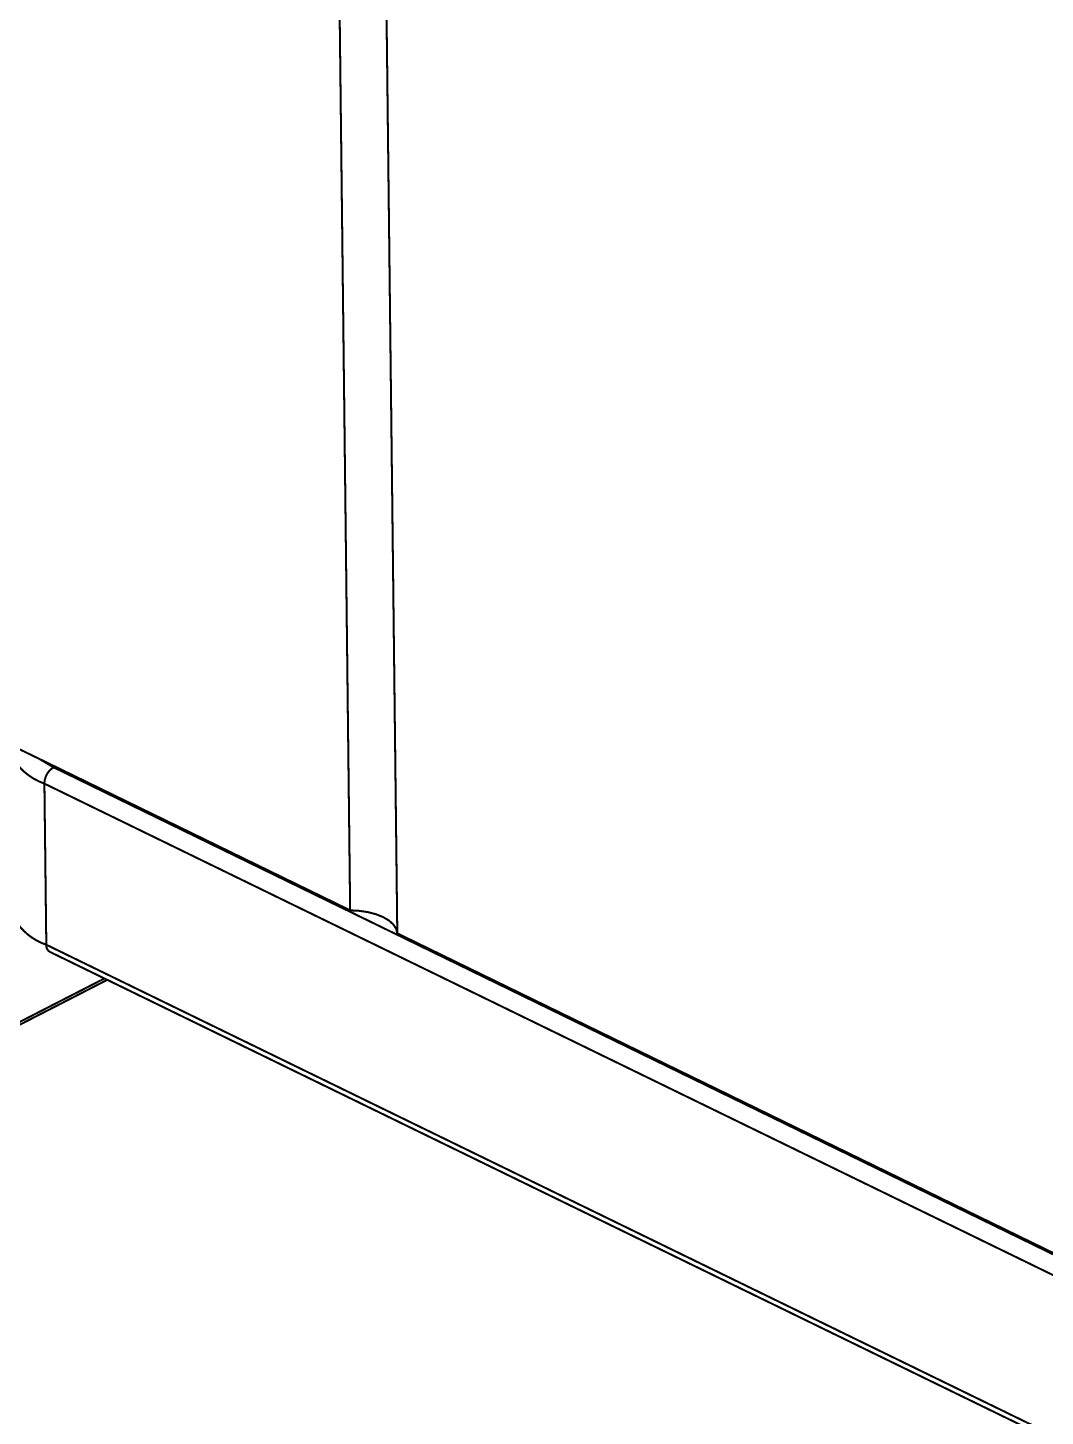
# Model space of a CAD drawing. Header units: inches. Extents: x 0 to 35.2, y -0.7 to 15.9.
# Drawn here: x 17.6864 to 17.9376, y 1.8133 to 2.1561 of the extents above; entities that cross this region are included whole.
import ezdxf

# ---------------------------------------------------------------- set-up
doc = ezdxf.new("R2010")
doc.units = ezdxf.units.IN
doc.header["$MEASUREMENT"] = 0
doc.layers.add('Dimensions', color=6, linetype='Continuous')

msp = doc.modelspace()

# ---------------------------------------------------------------- linework, layer by layer
at = {"layer": 'Dimensions', "const_width": 0.0005}
for points in [[(17.74797, 3.4759), (17.76596, 1.9382)], [(17.75959, 3.47227), (17.7776, 1.93252)], [(17.66959, 1.98516), (17.76596, 1.9382)], [(17.68927, 1.97556), (17.69276, 1.97351)], [(17.69276, 1.97351), (18.34494, 1.65569)], [(17.69048, 1.96949), (18.34267, 1.65166)], [(17.69048, 1.96949), (17.69095, 1.92971)], [(17.76596, 1.9382), (17.7682, 1.93808)], [(17.7682, 1.93808), (17.77035, 1.93776)], [(17.77035, 1.93776), (17.77234, 1.93724)], [(17.77234, 1.93724), (17.77409, 1.93654)], [(17.77409, 1.93654), (17.77554, 1.93569)], [(17.77554, 1.93569), (17.77663, 1.93471)], [(17.77663, 1.93471), (17.77732, 1.93364)], [(17.77732, 1.93364), (17.7776, 1.93252)], [(17.7776, 1.93252), (18.01052, 1.81901)], [(17.69095, 1.92971), (18.34313, 1.61189)], [(17.69182, 1.92795), (18.34401, 1.61012)], [(17.63839, 1.88636), (17.706, 1.92104)], [(17.63881, 1.88727), (17.7053, 1.92138)]]:
    msp.add_lwpolyline(points, dxfattribs=at)
for points in [[(17.69048, 1.96949, -0.242106), (17.6809, 1.97964)], [(17.69048, 1.96949, -0.260287), (17.69276, 1.97351)], [(17.69095, 1.92971, -0.279261), (17.68125, 1.94118)], [(17.69182, 1.92795, -0.283057), (17.69095, 1.92971)]]:
    msp.add_lwpolyline(points, format="xyb", dxfattribs=at)
at = {"layer": 'Dimensions', "const_width": 0.00025}
for points in [[(17.68915, 1.97556, 1), (17.6894, 1.97556, 1)], [(17.69264, 1.97351, 1), (17.69289, 1.97351, 1)], [(17.69264, 1.97351, 1), (17.69289, 1.97351, 1)], [(17.69264, 1.97351, 1), (17.69289, 1.97351, 1)], [(17.69036, 1.96949, 1), (17.69061, 1.96949, 1)], [(17.69036, 1.96949, 1), (17.69061, 1.96949, 1)], [(17.69036, 1.96949, 1), (17.69061, 1.96949, 1)], [(17.69036, 1.96949, 1), (17.69061, 1.96949, 1)], [(17.76583, 1.9382, 1), (17.76608, 1.9382, 1)], [(17.76583, 1.9382, 1), (17.76608, 1.9382, 1)], [(17.76583, 1.9382, 1), (17.76608, 1.9382, 1)], [(17.76808, 1.93808, 1), (17.76833, 1.93808, 1)], [(17.76808, 1.93808, 1), (17.76833, 1.93808, 1)], [(17.77023, 1.93776, 1), (17.77048, 1.93776, 1)], [(17.77023, 1.93776, 1), (17.77048, 1.93776, 1)], [(17.77222, 1.93724, 1), (17.77247, 1.93724, 1)], [(17.77222, 1.93724, 1), (17.77247, 1.93724, 1)], [(17.77396, 1.93654, 1), (17.77421, 1.93654, 1)], [(17.77396, 1.93654, 1), (17.77421, 1.93654, 1)], [(17.77541, 1.93569, 1), (17.77566, 1.93569, 1)], [(17.77541, 1.93569, 1), (17.77566, 1.93569, 1)], [(17.7765, 1.93471, 1), (17.77675, 1.93471, 1)], [(17.7765, 1.93471, 1), (17.77675, 1.93471, 1)], [(17.7772, 1.93364, 1), (17.77745, 1.93364, 1)], [(17.7772, 1.93364, 1), (17.77745, 1.93364, 1)], [(17.77748, 1.93252, 1), (17.77773, 1.93252, 1)], [(17.77748, 1.93252, 1), (17.77773, 1.93252, 1)], [(17.77748, 1.93252, 1), (17.77773, 1.93252, 1)], [(17.69083, 1.92971, 1), (17.69108, 1.92971, 1)], [(17.69083, 1.92971, 1), (17.69108, 1.92971, 1)], [(17.69083, 1.92971, 1), (17.69108, 1.92971, 1)], [(17.69083, 1.92971, 1), (17.69108, 1.92971, 1)], [(17.6917, 1.92795, 1), (17.69195, 1.92795, 1)], [(17.6917, 1.92795, 1), (17.69195, 1.92795, 1)], [(17.70518, 1.92138, 1), (17.70543, 1.92138, 1)], [(17.70587, 1.92104, 1), (17.70612, 1.92104, 1)]]:
    msp.add_lwpolyline(points, format="xyb", close=True, dxfattribs=at)

doc.saveas('drawing.dxf')
